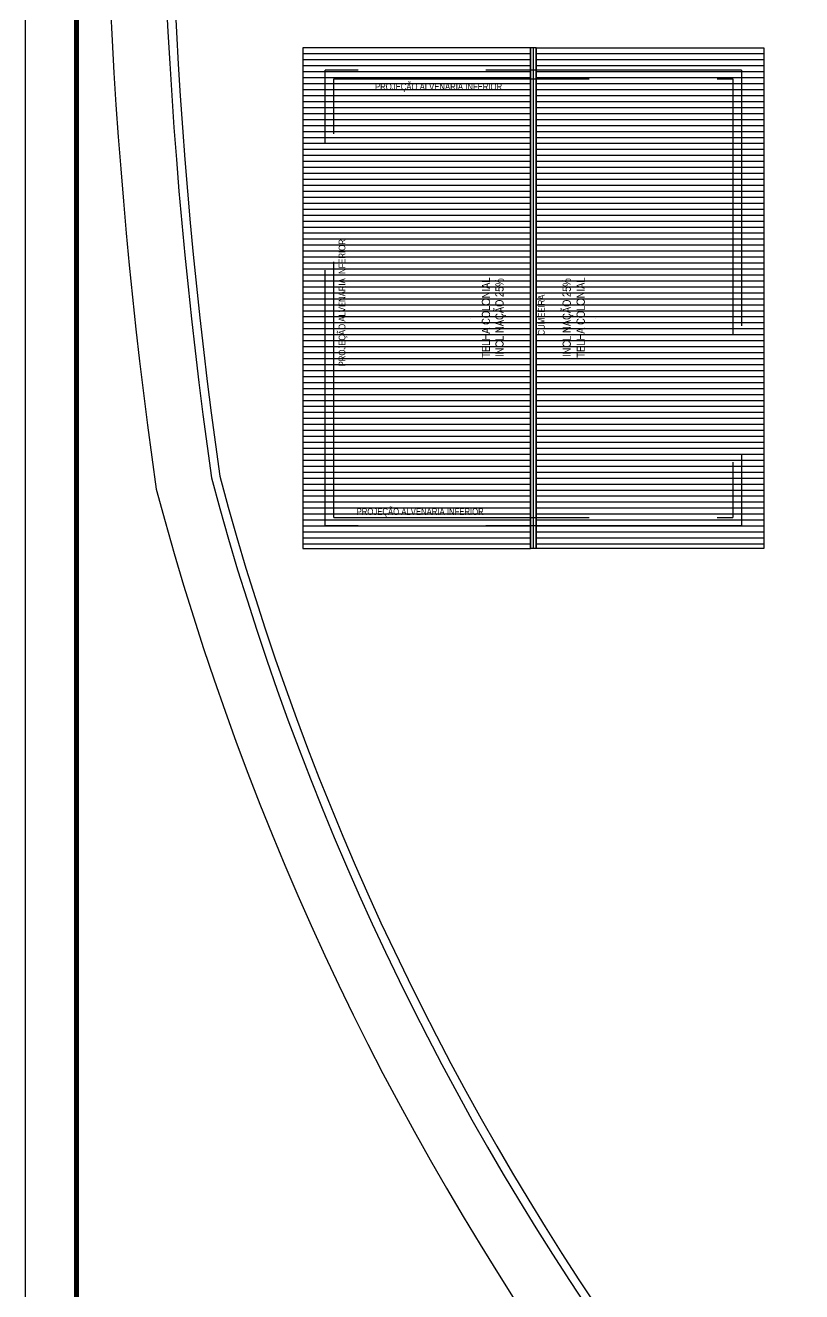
# Model space of a CAD drawing. Header units: millimetres. Extents: x 4156 to 4603, y 996 to 1078.
# Drawn here: x 4231.03 to 4246.22, y 1016.73 to 1041.49 of the extents above; entities that cross this region are included whole.
import ezdxf
from ezdxf.enums import TextEntityAlignment as Align

# ---------------------------------------------------------------- set-up
doc = ezdxf.new("R2010")
doc.units = ezdxf.units.MM
doc.header["$LTSCALE"] = 20
doc.linetypes.add('HIDDEN', pattern=[0.375, 0.25, -0.125])
for name, color, linetype in [('-HIDRO', 8, 'Continuous'), ('AF', 5, 'Continuous'), ('E-txt-g', 3, 'Continuous'), ('P2', 1, 'Continuous')]:
    doc.layers.add(name, color=color, linetype=linetype)
doc.layers.add('E-Txt-W', color=7, linetype='Continuous', lineweight=20)
doc.styles.add('F2', font='ARIALN.TTF')
doc.styles.add('REG60', font='romans.shx', dxfattribs={"width": 0.8, "height": 0.15})
doc.styles.add('REG80', font='romans.shx', dxfattribs={"width": 0.8, "height": 0.2})

# ---------------------------------------------------------------- blocks, each defined once
blk = doc.blocks.new('Seta')
at = {"layer": 'AF'}
blk.add_hatch(color=256, dxfattribs=at).paths.add_polyline_path([(-0.1, 0), (-0.1, 0), (0, 0), (0, 0), (0.1, 0), (0, 0), (0, 0)])
for p, q in [((0, 0), (-0.1, 0)), ((-0.1, 0), (-0.1, 0)), ((0.1, 0), (0, 0)), ((0, 0), (0, 0)), ((0, 0), (-0.1, 0)), ((0.1, 0), (0, 0)), ((0, 0), (0, 0))]:
    blk.add_line(p, q, dxfattribs=at)
blk = doc.blocks.new('TXT-AMB75')
at = {"layer": 'E-txt-g', "style": 'REG80', "width": 0.8, "flags": 8}
blk.add_attdef('TXT', text='', height=0.2, dxfattribs=at).set_placement((0.005, 0.296), align=Align.CENTER)
at = {"layer": 'E-Txt-W', "style": 'REG60', "width": 0.8, "flags": 8}
blk.add_attdef('TXT', text='', height=0.15, dxfattribs=at).set_placement((0.005, 0.027), align=Align.CENTER)

msp = doc.modelspace()

# ---------------------------------------------------------------- hatches: boundary and pattern name
at = {"layer": '-HIDRO', "linetype": 'Continuous'}
h = msp.add_hatch(dxfattribs=at)
h.set_pattern_fill('ANSI31', color=256, scale=0.935, angle=135, style=0)
h.set_pattern_definition([(180, (1767.23598, 700.36133), (-2e-17, -0.116875), [])])
h.paths.add_polyline_path([(4236.464, 1031.261), (4240.919, 1031.261), (4240.919, 1041.051), (4236.464, 1041.051)])
h.paths.add_polyline_path([(4241.029, 1041.051), (4245.484, 1041.051), (4245.484, 1031.261), (4241.029, 1031.261)])

# ---------------------------------------------------------------- linework, layer by layer
at = {"layer": '-HIDRO'}
for p, q in [((4240.919, 1041.051), (4240.919, 1031.261)), ((4241.029, 1041.051), (4240.919, 1041.051)), ((4240.974, 1041.051), (4240.974, 1031.261)), ((4241.029, 1041.051), (4241.029, 1031.261)), ((4241.029, 1031.261), (4240.919, 1031.261))]:
    msp.add_line(p, q, dxfattribs=at)
at = {"layer": '-HIDRO', "linetype": 'HIDDEN'}
for p, q in [((4236.904, 1031.701), (4236.904, 1040.611)), ((4245.044, 1040.611), (4236.904, 1040.611)), ((4245.044, 1040.611), (4245.044, 1031.701)), ((4237.069, 1031.866), (4237.069, 1040.446)), ((4237.069, 1040.446), (4244.879, 1040.446)), ((4244.879, 1040.446), (4244.879, 1031.866)), ((4237.069, 1031.866), (4244.879, 1031.866)), ((4245.044, 1031.701), (4236.904, 1031.701))]:
    msp.add_line(p, q, dxfattribs=at)
at = {"layer": '-HIDRO'}
for points in [[(4235.847, 1072.341, 0.099318), (4233.597, 1032.419, 0.188246), (4257.384, 999.911)], [(4236.984, 1072.341, 0.099873), (4234.677, 1032.639, 0.183533), (4257.199, 1001.342)], [(4237.109, 1072.177, 0.099477), (4234.839, 1032.672, 0.184298), (4257.444, 1001.375)]]:
    msp.add_lwpolyline(points, format="xyb", dxfattribs=at)
for points in [[(4236.464, 1031.261), (4240.919, 1031.261), (4240.919, 1041.051), (4236.464, 1041.051)], [(4241.029, 1041.051), (4245.484, 1041.051), (4245.484, 1031.261), (4241.029, 1031.261)]]:
    msp.add_lwpolyline(points, close=True, dxfattribs=at)
at = {"layer": 'P2'}
msp.add_lwpolyline([(4290.435, 996.216), (4290.435, 1077.816), (4231.035, 1077.816), (4231.035, 996.216)], close=True, dxfattribs=at)
at = {"layer": 'P2', "const_width": 0.1}
msp.add_lwpolyline([(4289.435, 997.216), (4289.435, 1076.816), (4232.035, 1076.816), (4232.035, 997.216)], close=True, dxfattribs=at)

# ---------------------------------------------------------------- block references
at = {"layer": '-HIDRO'}
ref = msp.add_blockref('TXT-AMB75', (4240.413, 1035.77), dxfattribs=dict(at, xscale=0.8019000000000002, yscale=0.8019000000000002, zscale=0.8019000000000002, rotation=90))
ref.add_attrib('TXT', 'TELHA COLONIAL', dxfattribs={"layer": 'E-txt-g', "color": 2, "height": 0.16038, "rotation": 90, "style": 'F2'}).set_placement((4240.127, 1035.774), align=Align.CENTER)
ref.add_attrib('TXT', 'INCLINAÇÃO 25%', dxfattribs={"layer": 'E-Txt-W', "color": 2, "height": 0.16038, "rotation": 90, "style": 'F2'}).set_placement((4240.392, 1035.774), align=Align.CENTER)
ref = msp.add_blockref('TXT-AMB75', (4241.535, 1035.77), dxfattribs=dict(at, xscale=-0.8019000000000002, yscale=0.8019000000000002, zscale=0.8019000000000002, rotation=270))
ref.add_attrib('TXT', 'TELHA COLONIAL', dxfattribs={"layer": 'E-txt-g', "color": 2, "height": 0.16038, "rotation": 90, "style": 'F2'}).set_placement((4241.981, 1035.774), align=Align.CENTER)
ref.add_attrib('TXT', 'INCLINAÇÃO 25%', dxfattribs={"layer": 'E-Txt-W', "color": 2, "height": 0.16038, "rotation": 90, "style": 'F2'}).set_placement((4241.707, 1035.774), align=Align.CENTER)
at = {"layer": '-HIDRO', "yscale": 0.01681679999998471, "zscale": 0.01681679999998471, "rotation": 180}
for p, xscale in [((4239.75, 1035.761), 0.01681679999998471), ((4242.198, 1035.761), -0.01681679999998471)]:
    msp.add_blockref('Seta', p, dxfattribs=dict(at, xscale=xscale))

# ---------------------------------------------------------------- texts
at = {"layer": '-HIDRO', "style": 'F2'}
for p in [(4237.877, 1040.225), (4237.517, 1031.915)]:
    msp.add_text('PROJEÇÃO ALVENARIA INFERIOR', height=0.132, dxfattribs=at).set_placement(p)
for s, p in [('PROJEÇÃO ALVENARIA INFERIOR', (4237.297, 1034.821)), ('CUMEEIRA', (4241.196, 1035.426))]:
    msp.add_text(s, height=0.132, rotation=90, dxfattribs=at).set_placement(p)

doc.saveas('drawing.dxf')
